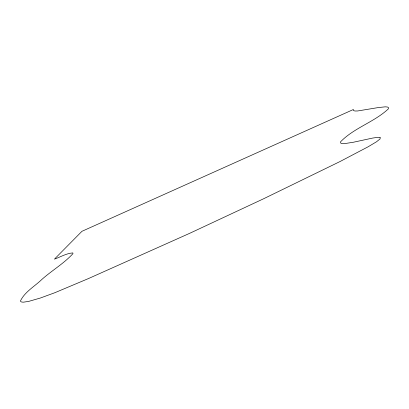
<?xml version="1.0" encoding="UTF-8"?>
<svg xmlns="http://www.w3.org/2000/svg" width="409" height="409" viewBox="0 0 409 409"><rect width="100%" height="100%" fill="white"/><g stroke="black" fill="none" stroke-linecap="round" stroke-linejoin="round"><path stroke-width="0.61" d="M380.15 137.552L380.089 138.917L376.5 141.785L368.115 146.79L340.017 161.54L263.733 198.702L189.536 233.381L88.344 278.611L54.77 292.742L40.353 298.028L28.686 301.392L23.512 302.164L21.83 302.067L20.798 301.627L20.45 300.927C24.847 291.755 34.801 286.31 41.953 279.352C51.974 270.436 63.896 263.524 72.966 253.636L72.838 252.915C66.355 253.335 60.491 257.005 54.438 259.142L81.953 231.3L353.396 109.51L353.473 110.563L354.981 111.008L357.64 110.967L378.259 107.572L385.252 106.836L387.435 107.015L388.55 107.649L388.448 108.794C374.271 122.133 354.102 127.777 340.523 141.846L340.559 142.961L341.776 143.574L344.179 143.682L353.366 142.245L372.64 138.068L377.42 137.373L380.15 137.552"/></g></svg>
